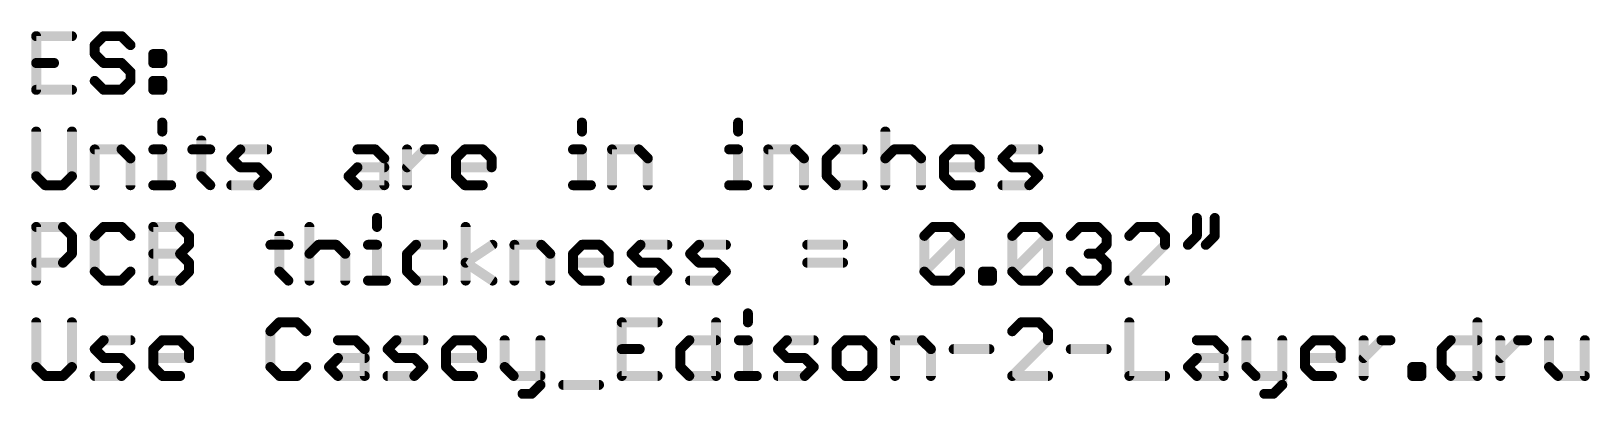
# Model space of a CAD drawing. Extents: x -22 to 88, y -20 to 45.
# Drawn here: x 44.28 to 87.85, y 32.9 to 43.18 of the extents above; entities that cross this region are included whole.
import ezdxf

# ---------------------------------------------------------------- set-up
doc = ezdxf.new("R2010")
doc.units = 0
doc.layers.add('51', color=53, linetype='CONTINUOUS')

msp = doc.modelspace()

# ---------------------------------------------------------------- linework, layer by layer
at = {"layer": '51', "const_width": 0.1397}
for points in [[(44.491, 43.0416, 1), (44.3513, 43.0416)], [(44.4212, 43.1114, 1), (44.4212, 42.9717)], [(45.4211, 42.9717, 1), (45.4211, 43.1114)], [(46.3083, 43.1114, 1), (46.3083, 42.9717)], [(46.3577, 42.9922, 1), (46.2589, 43.091)], [(46.8577, 43.091, 1), (46.7589, 42.9922)], [(46.8083, 42.9717, 1), (46.8083, 43.1114)], [(46.1282, 42.7916, 1), (45.9885, 42.7916)], [(46.0089, 42.841, 1), (46.1077, 42.7422)], [(47.0089, 42.7422, 1), (47.1076, 42.841)], [(44.4212, 42.3615, 1), (44.4212, 42.2218)], [(44.9211, 42.2218, 1), (44.9211, 42.3615)], [(46.1077, 42.591, 1), (46.0089, 42.4922)], [(45.9885, 42.5416, 1), (46.1282, 42.5416)], [(46.3083, 42.3615, 1), (46.3083, 42.2218)], [(46.2589, 42.2422, 1), (46.3577, 42.341)], [(46.8577, 42.341, 1), (46.7589, 42.2422)], [(46.8083, 42.2218, 1), (46.8083, 42.3615)], [(47.7653, 42.5416, 1), (47.6256, 42.5416)], [(47.6256, 42.2916, 1), (47.7653, 42.2916)], [(47.6955, 42.6115, 1), (47.6955, 42.4718)], [(47.6955, 42.3615, 1), (47.6955, 42.2218)], [(48.0153, 42.5416, 1), (47.8756, 42.5416)], [(47.8756, 42.2916, 1), (48.0153, 42.2916)], [(47.9455, 42.4718, 1), (47.9455, 42.6115)], [(47.9455, 42.2218, 1), (47.9455, 42.3615)], [(46.1077, 41.8411, 1), (46.0089, 41.7423)], [(47.1281, 42.0417, 1), (46.9884, 42.0417)], [(46.9884, 41.7917, 1), (47.1281, 41.7917)], [(47.0089, 41.9923, 1), (47.1076, 42.0911)], [(47.1076, 41.7423, 1), (47.0089, 41.8411)], [(47.7653, 41.7917, 1), (47.6256, 41.7917)], [(47.6955, 41.8615, 1), (47.6955, 41.7218)], [(48.0153, 41.7917, 1), (47.8756, 41.7917)], [(47.9455, 41.7218, 1), (47.9455, 41.8615)], [(44.4212, 41.6116, 1), (44.4212, 41.4718)], [(44.3513, 41.5417, 1), (44.491, 41.5417)], [(45.4211, 41.4718, 1), (45.4211, 41.6116)], [(46.3083, 41.6116, 1), (46.3083, 41.4718)], [(46.2589, 41.4923, 1), (46.3577, 41.5911)], [(46.7589, 41.5911, 1), (46.8577, 41.4923)], [(46.8083, 41.4718, 1), (46.8083, 41.6116)], [(47.6256, 41.5417, 1), (47.7653, 41.5417)], [(47.6955, 41.6116, 1), (47.6955, 41.4718)], [(47.8756, 41.5417, 1), (48.0153, 41.5417)], [(47.9455, 41.4718, 1), (47.9455, 41.6116)], [(48.0153, 40.6246, 1), (47.8756, 40.6246)], [(59.7483, 40.6246, 1), (59.6086, 40.6246)], [(64.114, 40.6246, 1), (63.9743, 40.6246)], [(44.491, 40.3746, 1), (44.3513, 40.3746)], [(45.4909, 40.3746, 1), (45.3512, 40.3746)], [(47.8756, 40.3746, 1), (48.0153, 40.3746)], [(49.1067, 40.1246, 1), (48.967, 40.1246)], [(59.6086, 40.3746, 1), (59.7483, 40.3746)], [(63.9743, 40.3746, 1), (64.114, 40.3746)], [(68.2298, 40.3746, 1), (68.0901, 40.3746)], [(46.0583, 39.9445, 1), (46.0583, 39.8048)], [(46.1282, 39.8746, 1), (45.9885, 39.8746)], [(46.8577, 39.924, 1), (46.7589, 39.8252)], [(46.8083, 39.8048, 1), (46.8083, 39.9445)], [(47.1281, 39.6246, 1), (46.9884, 39.6246)], [(47.0089, 39.5752, 1), (47.1076, 39.674)], [(47.6955, 39.9445, 1), (47.6955, 39.8048)], [(48.0153, 39.8746, 1), (47.8756, 39.8746)], [(47.9455, 39.8048, 1), (47.9455, 39.9445)], [(48.7869, 39.9445, 1), (48.7869, 39.8048)], [(49.2869, 39.8048, 1), (49.2869, 39.9445)], [(49.9277, 39.674, 1), (49.829, 39.5752)], [(49.829, 39.674, 1), (49.9277, 39.5752)], [(50.1283, 39.9445, 1), (50.1283, 39.8048)], [(50.1777, 39.8252, 1), (50.0789, 39.924)], [(50.8783, 39.8048, 1), (50.8783, 39.9445)], [(53.4026, 39.9445, 1), (53.4026, 39.8048)], [(53.952, 39.924, 1), (53.8532, 39.8252)], [(53.9026, 39.8048, 1), (53.9026, 39.9445)], [(54.2224, 39.6246, 1), (54.0827, 39.6246)], [(54.1032, 39.5752, 1), (54.202, 39.674)], [(54.8597, 39.8746, 1), (54.72, 39.8746)], [(55.2898, 39.9445, 1), (55.2898, 39.8048)], [(55.3392, 39.8252, 1), (55.2404, 39.924)], [(55.5398, 39.8048, 1), (55.5398, 39.9445)], [(56.224, 39.6246, 1), (56.0843, 39.6246)], [(56.1047, 39.674, 1), (56.2035, 39.5752)], [(56.4041, 39.9445, 1), (56.4041, 39.8048)], [(56.4535, 39.8252, 1), (56.3547, 39.924)], [(56.9535, 39.924, 1), (56.8547, 39.8252)], [(56.9041, 39.8048, 1), (56.9041, 39.9445)], [(57.2239, 39.6246, 1), (57.0842, 39.6246)], [(57.1046, 39.5752, 1), (57.2034, 39.674)], [(59.4284, 39.9445, 1), (59.4284, 39.8048)], [(59.7483, 39.8746, 1), (59.6086, 39.8746)], [(59.6784, 39.8048, 1), (59.6784, 39.9445)], [(60.5199, 39.9445, 1), (60.5199, 39.8048)], [(60.5897, 39.8746, 1), (60.45, 39.8746)], [(61.3192, 39.924, 1), (61.2204, 39.8252)], [(61.2698, 39.8048, 1), (61.2698, 39.9445)], [(61.5896, 39.6246, 1), (61.4499, 39.6246)], [(61.4704, 39.5752, 1), (61.5692, 39.674)], [(63.7942, 39.9445, 1), (63.7942, 39.8048)], [(64.114, 39.8746, 1), (63.9743, 39.8746)], [(64.0442, 39.8048, 1), (64.0442, 39.9445)], [(64.8856, 39.9445, 1), (64.8856, 39.8048)], [(64.9555, 39.8746, 1), (64.8158, 39.8746)], [(65.685, 39.924, 1), (65.5862, 39.8252)], [(65.6356, 39.8048, 1), (65.6356, 39.9445)], [(65.9554, 39.6246, 1), (65.8157, 39.6246)], [(65.8361, 39.5752, 1), (65.9349, 39.674)], [(66.5926, 39.6246, 1), (66.4529, 39.6246)], [(66.4734, 39.674, 1), (66.5722, 39.5752)], [(66.7728, 39.9445, 1), (66.7728, 39.8048)], [(66.8221, 39.8252, 1), (66.7234, 39.924)], [(67.5227, 39.8048, 1), (67.5227, 39.9445)], [(68.1105, 39.674, 1), (68.2093, 39.5752)], [(68.4099, 39.9445, 1), (68.4099, 39.8048)], [(68.4593, 39.8252, 1), (68.3605, 39.924)], [(68.9593, 39.924, 1), (68.8605, 39.8252)], [(68.9099, 39.8048, 1), (68.9099, 39.9445)], [(69.2297, 39.6246, 1), (69.09, 39.6246)], [(69.1105, 39.5752, 1), (69.2092, 39.674)], [(69.8669, 39.6246, 1), (69.7272, 39.6246)], [(69.7477, 39.674, 1), (69.8465, 39.5752)], [(70.0471, 39.9445, 1), (70.0471, 39.8048)], [(70.0965, 39.8252, 1), (69.9977, 39.924)], [(70.5964, 39.924, 1), (70.4976, 39.8252)], [(70.547, 39.8048, 1), (70.547, 39.9445)], [(70.8669, 39.6246, 1), (70.7272, 39.6246)], [(70.7476, 39.5752, 1), (70.8464, 39.674)], [(71.4836, 39.674, 1), (71.3849, 39.5752)], [(71.3849, 39.674, 1), (71.4836, 39.5752)], [(71.6842, 39.9445, 1), (71.6842, 39.8048)], [(71.7336, 39.8252, 1), (71.6348, 39.924)], [(72.4342, 39.8048, 1), (72.4342, 39.9445)], [(44.4706, 39.1741, 1), (44.3718, 39.0753)], [(45.4705, 39.0753, 1), (45.3717, 39.1741)], [(49.0863, 39.1741, 1), (48.9875, 39.0753)], [(50.1283, 39.4445, 1), (50.1283, 39.3048)], [(50.0789, 39.3253, 1), (50.1777, 39.4241)], [(50.6777, 39.4241, 1), (50.5789, 39.3253)], [(50.6283, 39.3048, 1), (50.6283, 39.4445)], [(50.9277, 39.0753, 1), (50.8289, 39.1741)], [(50.8289, 39.0753, 1), (50.9277, 39.1741)], [(53.2021, 39.1741, 1), (53.1033, 39.0753)], [(53.1033, 39.1741, 1), (53.2021, 39.0753)], [(53.4026, 39.4445, 1), (53.4026, 39.3048)], [(53.452, 39.3253, 1), (53.3533, 39.4241)], [(54.1526, 39.3048, 1), (54.1526, 39.4445)], [(54.7404, 39.4241, 1), (54.8392, 39.3253)], [(56.1541, 39.4445, 1), (56.1541, 39.3048)], [(56.2035, 39.1741, 1), (56.1047, 39.0753)], [(57.0842, 39.3747, 1), (57.2239, 39.3747)], [(57.154, 39.3048, 1), (57.154, 39.4445)], [(66.5722, 39.1741, 1), (66.4734, 39.0753)], [(69.7971, 39.4445, 1), (69.7971, 39.3048)], [(69.8465, 39.1741, 1), (69.7477, 39.0753)], [(70.7272, 39.3747, 1), (70.8669, 39.3747)], [(70.797, 39.3048, 1), (70.797, 39.4445)], [(71.6842, 39.4445, 1), (71.6842, 39.3048)], [(71.6348, 39.3253, 1), (71.7336, 39.4241)], [(72.2336, 39.4241, 1), (72.1348, 39.3253)], [(72.1842, 39.3048, 1), (72.1842, 39.4445)], [(72.4836, 39.0753, 1), (72.3848, 39.1741)], [(72.3848, 39.0753, 1), (72.4836, 39.1741)], [(44.3513, 39.1247, 1), (44.491, 39.1247)], [(44.6711, 38.9446, 1), (44.6711, 38.8049)], [(44.6218, 38.8253, 1), (44.7205, 38.9241)], [(45.1217, 38.9241, 1), (45.2205, 38.8253)], [(45.1711, 38.8049, 1), (45.1711, 38.9446)], [(45.3512, 39.1247, 1), (45.4909, 39.1247)], [(45.9885, 38.8747, 1), (46.1282, 38.8747)], [(46.9884, 38.8747, 1), (47.1281, 38.8747)], [(47.6955, 38.9446, 1), (47.6955, 38.8049)], [(47.8756, 38.8747, 1), (48.0153, 38.8747)], [(48.1954, 38.8049, 1), (48.1954, 38.9446)], [(48.967, 39.1247, 1), (49.1067, 39.1247)], [(49.2375, 38.8253, 1), (49.3363, 38.9241)], [(49.8784, 38.9446, 1), (49.8784, 38.8049)], [(50.5789, 38.9241, 1), (50.6777, 38.8253)], [(50.6283, 38.8049, 1), (50.6283, 38.9446)], [(53.4026, 38.9446, 1), (53.4026, 38.8049)], [(53.3533, 38.8253, 1), (53.452, 38.9241)], [(54.0827, 38.8747, 1), (54.2224, 38.8747)], [(54.1526, 38.8049, 1), (54.1526, 38.9446)], [(54.72, 38.8747, 1), (54.8597, 38.8747)], [(56.0843, 39.1247, 1), (56.224, 39.1247)], [(56.4041, 38.9446, 1), (56.4041, 38.8049)], [(56.3547, 38.8253, 1), (56.4535, 38.9241)], [(56.9041, 38.8049, 1), (56.9041, 38.9446)], [(59.4284, 38.9446, 1), (59.4284, 38.8049)], [(59.6086, 38.8747, 1), (59.7483, 38.8747)], [(59.9284, 38.8049, 1), (59.9284, 38.9446)], [(60.45, 38.8747, 1), (60.5897, 38.8747)], [(61.4499, 38.8747, 1), (61.5896, 38.8747)], [(63.7942, 38.9446, 1), (63.7942, 38.8049)], [(63.9743, 38.8747, 1), (64.114, 38.8747)], [(64.2941, 38.8049, 1), (64.2941, 38.9446)], [(64.8158, 38.8747, 1), (64.9555, 38.8747)], [(65.8157, 38.8747, 1), (65.9554, 38.8747)], [(66.4529, 39.1247, 1), (66.5926, 39.1247)], [(66.7728, 38.9446, 1), (66.7728, 38.8049)], [(66.7234, 38.8253, 1), (66.8221, 38.9241)], [(67.5227, 38.8049, 1), (67.5227, 38.9446)], [(68.0901, 38.8747, 1), (68.2298, 38.8747)], [(69.09, 38.8747, 1), (69.2297, 38.8747)], [(69.7272, 39.1247, 1), (69.8669, 39.1247)], [(70.0471, 38.9446, 1), (70.0471, 38.8049)], [(69.9977, 38.8253, 1), (70.0965, 38.9241)], [(70.547, 38.8049, 1), (70.547, 38.9446)], [(71.4342, 38.9446, 1), (71.4342, 38.8049)], [(72.1348, 38.9241, 1), (72.2336, 38.8253)], [(72.1842, 38.8049, 1), (72.1842, 38.9446)], [(54.0182, 37.9576, 1), (53.8785, 37.9576)], [(76.9384, 37.9576, 1), (76.7987, 37.9576)], [(77.4384, 37.9576, 1), (77.2987, 37.9576)], [(44.491, 37.7076, 1), (44.3513, 37.7076)], [(44.4212, 37.7774, 1), (44.4212, 37.6377)], [(45.2205, 37.757, 1), (45.1217, 37.6582)], [(45.1711, 37.6377, 1), (45.1711, 37.7774)], [(45.4909, 37.4576, 1), (45.3512, 37.4576)], [(45.3717, 37.4082, 1), (45.4705, 37.507)], [(46.1282, 37.4576, 1), (45.9885, 37.4576)], [(46.0089, 37.507, 1), (46.1077, 37.4082)], [(46.3083, 37.7774, 1), (46.3083, 37.6377)], [(46.3577, 37.6582, 1), (46.2589, 37.757)], [(46.8577, 37.757, 1), (46.7589, 37.6582)], [(46.8083, 37.6377, 1), (46.8083, 37.7774)], [(47.0089, 37.4082, 1), (47.1076, 37.507)], [(47.7653, 37.7076, 1), (47.6256, 37.7076)], [(47.6955, 37.7774, 1), (47.6955, 37.6377)], [(48.4948, 37.757, 1), (48.396, 37.6582)], [(48.4454, 37.6377, 1), (48.4454, 37.7774)], [(48.7653, 37.4576, 1), (48.6255, 37.4576)], [(48.646, 37.4082, 1), (48.7448, 37.507)], [(51.2896, 37.4576, 1), (51.1499, 37.4576)], [(52.1311, 37.7076, 1), (51.9914, 37.7076)], [(53.8785, 37.7076, 1), (54.0182, 37.7076)], [(56.4968, 37.7076, 1), (56.3571, 37.7076)], [(69.3212, 37.4576, 1), (69.1815, 37.4576)], [(69.202, 37.507, 1), (69.3008, 37.4082)], [(69.5014, 37.7774, 1), (69.5014, 37.6377)], [(69.5507, 37.6582, 1), (69.452, 37.757)], [(70.0507, 37.757, 1), (69.9519, 37.6582)], [(70.0013, 37.6377, 1), (70.0013, 37.7774)], [(70.3211, 37.4576, 1), (70.1814, 37.4576)], [(70.3007, 37.4082, 1), (70.2019, 37.507)], [(70.2019, 37.4082, 1), (70.3007, 37.507)], [(71.777, 37.4576, 1), (71.6373, 37.4576)], [(71.6577, 37.507, 1), (71.7565, 37.4082)], [(71.9571, 37.7774, 1), (71.9571, 37.6377)], [(72.0065, 37.6582, 1), (71.9077, 37.757)], [(72.5064, 37.757, 1), (72.4077, 37.6582)], [(72.457, 37.6377, 1), (72.457, 37.7774)], [(72.7769, 37.4576, 1), (72.6372, 37.4576)], [(72.7564, 37.4082, 1), (72.6576, 37.507)], [(72.6576, 37.4082, 1), (72.7564, 37.507)], [(73.2949, 37.507, 1), (73.3937, 37.4082)], [(73.5942, 37.7774, 1), (73.5942, 37.6377)], [(73.6436, 37.6582, 1), (73.5448, 37.757)], [(74.1436, 37.757, 1), (74.0448, 37.6582)], [(74.0942, 37.6377, 1), (74.0942, 37.7774)], [(74.414, 37.4576, 1), (74.2743, 37.4576)], [(74.2948, 37.4082, 1), (74.3936, 37.507)], [(74.932, 37.507, 1), (75.0308, 37.4082)], [(75.2314, 37.7774, 1), (75.2314, 37.6377)], [(75.2808, 37.6582, 1), (75.182, 37.757)], [(75.7808, 37.757, 1), (75.682, 37.6582)], [(75.7314, 37.6377, 1), (75.7314, 37.7774)], [(76.0512, 37.4576, 1), (75.9115, 37.4576)], [(75.9319, 37.4082, 1), (76.0307, 37.507)], [(76.7987, 37.4576, 1), (76.9384, 37.4576)], [(76.9179, 37.4082, 1), (76.8192, 37.507)], [(77.2987, 37.4576, 1), (77.4384, 37.4576)], [(77.4179, 37.4082, 1), (77.3191, 37.507)], [(45.4705, 36.9082, 1), (45.3717, 37.007)], [(47.6955, 37.0275, 1), (47.6955, 36.8878)], [(48.4948, 37.007, 1), (48.396, 36.9082)], [(48.396, 37.007, 1), (48.4948, 36.9082)], [(48.4454, 36.8878, 1), (48.4454, 37.0275)], [(48.6255, 37.2076, 1), (48.7653, 37.2076)], [(48.7448, 37.1582, 1), (48.646, 37.257)], [(50.9698, 37.2775, 1), (50.9698, 37.1378)], [(51.4698, 37.1378, 1), (51.4698, 37.2775)], [(52.0118, 37.007, 1), (52.1106, 36.9082)], [(52.3112, 37.2775, 1), (52.3112, 37.1378)], [(52.3606, 37.1582, 1), (52.2618, 37.257)], [(52.8606, 37.257, 1), (52.7618, 37.1582)], [(52.8112, 37.1378, 1), (52.8112, 37.2775)], [(53.131, 36.9576, 1), (52.9913, 36.9576)], [(53.0118, 36.9082, 1), (53.1105, 37.007)], [(53.6984, 37.2775, 1), (53.6984, 37.1378)], [(54.0182, 37.2076, 1), (53.8785, 37.2076)], [(53.9484, 37.1378, 1), (53.9484, 37.2775)], [(54.8597, 36.9576, 1), (54.72, 36.9576)], [(54.7404, 37.007, 1), (54.8392, 36.9082)], [(55.0398, 37.2775, 1), (55.0398, 37.1378)], [(55.0892, 37.1582, 1), (54.9904, 37.257)], [(55.7897, 37.1378, 1), (55.7897, 37.2775)], [(57.2157, 37.1495, 1), (57.1382, 37.2657)], [(57.7913, 37.2775, 1), (57.7913, 37.1378)], [(57.8611, 37.2076, 1), (57.7214, 37.2076)], [(58.5906, 37.257, 1), (58.4918, 37.1582)], [(58.5412, 37.1378, 1), (58.5412, 37.2775)], [(58.861, 36.9576, 1), (58.7213, 36.9576)], [(58.7418, 36.9082, 1), (58.8406, 37.007)], [(59.4983, 36.9576, 1), (59.3586, 36.9576)], [(59.379, 37.007, 1), (59.4778, 36.9082)], [(59.6784, 37.2775, 1), (59.6784, 37.1378)], [(59.7278, 37.1582, 1), (59.629, 37.257)], [(60.2278, 37.257, 1), (60.129, 37.1582)], [(60.1784, 37.1378, 1), (60.1784, 37.2775)], [(60.4982, 36.9576, 1), (60.3585, 36.9576)], [(60.379, 36.9082, 1), (60.4777, 37.007)], [(61.115, 37.007, 1), (61.0162, 36.9082)], [(61.0162, 37.007, 1), (61.115, 36.9082)], [(61.3156, 37.2775, 1), (61.3156, 37.1378)], [(61.365, 37.1582, 1), (61.2662, 37.257)], [(62.0655, 37.1378, 1), (62.0655, 37.2775)], [(62.7521, 37.007, 1), (62.6534, 36.9082)], [(62.6534, 37.007, 1), (62.7521, 36.9082)], [(62.9527, 37.2775, 1), (62.9527, 37.1378)], [(63.0021, 37.1582, 1), (62.9033, 37.257)], [(63.7027, 37.1378, 1), (63.7027, 37.2775)], [(65.9771, 37.2775, 1), (65.9771, 37.1378)], [(66.977, 37.1378, 1), (66.977, 37.2775)], [(73.8442, 37.0275, 1), (73.8442, 36.8878)], [(74.1436, 37.007, 1), (74.0448, 36.9082)], [(74.0448, 37.007, 1), (74.1436, 36.9082)], [(74.0942, 36.8878, 1), (74.0942, 37.0275)], [(74.2743, 37.2076, 1), (74.414, 37.2076)], [(74.3936, 37.1582, 1), (74.2948, 37.257)], [(75.9115, 37.2076, 1), (76.0512, 37.2076)], [(76.0307, 37.1582, 1), (75.9319, 37.257)], [(76.5692, 37.257, 1), (76.668, 37.1582)], [(77.0691, 37.257, 1), (77.1679, 37.1582)], [(44.4212, 36.7775, 1), (44.4212, 36.6378)], [(45.1217, 36.7571, 1), (45.2205, 36.6583)], [(45.1711, 36.6378, 1), (45.1711, 36.7775)], [(45.3512, 36.9576, 1), (45.4909, 36.9576)], [(48.7653, 36.7077, 1), (48.6255, 36.7077)], [(48.646, 36.6583, 1), (48.7448, 36.7571)], [(56.4657, 36.7658, 1), (56.3882, 36.6495)], [(56.3882, 36.7658, 1), (56.4657, 36.6495)], [(59.4284, 36.7775, 1), (59.4284, 36.6378)], [(60.3585, 36.7077, 1), (60.4982, 36.7077)], [(60.4284, 36.6378, 1), (60.4284, 36.7775)], [(61.3156, 36.7775, 1), (61.3156, 36.6378)], [(61.2662, 36.6583, 1), (61.365, 36.7571)], [(61.8649, 36.7571, 1), (61.7661, 36.6583)], [(61.8155, 36.6378, 1), (61.8155, 36.7775)], [(62.9527, 36.7775, 1), (62.9527, 36.6378)], [(62.9033, 36.6583, 1), (63.0021, 36.7571)], [(63.5021, 36.7571, 1), (63.4033, 36.6583)], [(63.4527, 36.6378, 1), (63.4527, 36.7775)], [(65.9771, 36.7775, 1), (65.9771, 36.6378)], [(66.977, 36.6378, 1), (66.977, 36.7775)], [(74.414, 36.7077, 1), (74.2743, 36.7077)], [(74.2948, 36.6583, 1), (74.3936, 36.7571)], [(44.3513, 36.2077, 1), (44.491, 36.2077)], [(46.1077, 36.5071, 1), (46.0089, 36.4083)], [(45.9885, 36.4577, 1), (46.1282, 36.4577)], [(46.3083, 36.2776, 1), (46.3083, 36.1379)], [(46.2589, 36.1583, 1), (46.3577, 36.2571)], [(46.7589, 36.2571, 1), (46.8577, 36.1583)], [(46.8083, 36.1379, 1), (46.8083, 36.2776)], [(47.1076, 36.4083, 1), (47.0089, 36.5071)], [(47.6256, 36.2077, 1), (47.7653, 36.2077)], [(47.6955, 36.2776, 1), (47.6955, 36.1379)], [(48.396, 36.2571, 1), (48.4948, 36.1583)], [(48.4454, 36.1379, 1), (48.4454, 36.2776)], [(48.6255, 36.4577, 1), (48.7653, 36.4577)], [(48.7448, 36.4083, 1), (48.646, 36.5071)], [(51.1499, 36.4577, 1), (51.2896, 36.4577)], [(51.2692, 36.5071, 1), (51.1704, 36.4083)], [(51.4204, 36.1583, 1), (51.5191, 36.2571)], [(51.9914, 36.2077, 1), (52.1311, 36.2077)], [(52.9913, 36.2077, 1), (53.131, 36.2077)], [(53.6984, 36.2776, 1), (53.6984, 36.1379)], [(53.8785, 36.2077, 1), (54.0182, 36.2077)], [(54.1983, 36.1379, 1), (54.1983, 36.2776)], [(54.8392, 36.5071, 1), (54.7404, 36.4083)], [(54.72, 36.4577, 1), (54.8597, 36.4577)], [(55.0398, 36.2776, 1), (55.0398, 36.1379)], [(54.9904, 36.1583, 1), (55.0892, 36.2571)], [(55.7897, 36.1379, 1), (55.7897, 36.2776)], [(56.3571, 36.2077, 1), (56.4968, 36.2077)], [(57.1382, 36.1496, 1), (57.2157, 36.2658)], [(57.7214, 36.2077, 1), (57.8611, 36.2077)], [(58.7213, 36.2077, 1), (58.861, 36.2077)], [(59.4778, 36.5071, 1), (59.379, 36.4083)], [(59.3586, 36.4577, 1), (59.4983, 36.4577)], [(59.6784, 36.2776, 1), (59.6784, 36.1379)], [(59.629, 36.1583, 1), (59.7278, 36.2571)], [(60.1784, 36.1379, 1), (60.1784, 36.2776)], [(61.0656, 36.2776, 1), (61.0656, 36.1379)], [(61.7661, 36.2571, 1), (61.8649, 36.1583)], [(61.8155, 36.1379, 1), (61.8155, 36.2776)], [(62.1149, 36.4083, 1), (62.0161, 36.5071)], [(62.0161, 36.4083, 1), (62.1149, 36.5071)], [(62.7027, 36.2776, 1), (62.7027, 36.1379)], [(63.4033, 36.2571, 1), (63.5021, 36.1583)], [(63.4527, 36.1379, 1), (63.4527, 36.2776)], [(63.7521, 36.4083, 1), (63.6533, 36.5071)], [(63.6533, 36.4083, 1), (63.7521, 36.5071)], [(69.1815, 36.4577, 1), (69.3212, 36.4577)], [(69.3008, 36.5071, 1), (69.202, 36.4083)], [(69.202, 36.5071, 1), (69.3008, 36.4083)], [(69.5014, 36.2776, 1), (69.5014, 36.1379)], [(69.452, 36.1583, 1), (69.5507, 36.2571)], [(69.9519, 36.2571, 1), (70.0507, 36.1583)], [(70.0013, 36.1379, 1), (70.0013, 36.2776)], [(70.1814, 36.4577, 1), (70.3211, 36.4577)], [(70.3007, 36.4083, 1), (70.2019, 36.5071)], [(70.8885, 36.5275, 1), (70.8885, 36.3878)], [(70.8885, 36.2776, 1), (70.8885, 36.1379)], [(70.9584, 36.4577, 1), (70.8187, 36.4577)], [(70.8187, 36.2077, 1), (70.9584, 36.2077)], [(71.2084, 36.4577, 1), (71.0687, 36.4577)], [(71.0687, 36.2077, 1), (71.2084, 36.2077)], [(71.1385, 36.3878, 1), (71.1385, 36.5275)], [(71.1385, 36.1379, 1), (71.1385, 36.2776)], [(71.7565, 36.5071, 1), (71.6577, 36.4083)], [(71.6577, 36.5071, 1), (71.7565, 36.4083)], [(71.6373, 36.4577, 1), (71.777, 36.4577)], [(71.9571, 36.2776, 1), (71.9571, 36.1379)], [(71.9077, 36.1583, 1), (72.0065, 36.2571)], [(72.4077, 36.2571, 1), (72.5064, 36.1583)], [(72.457, 36.1379, 1), (72.457, 36.2776)], [(72.6372, 36.4577, 1), (72.7769, 36.4577)], [(72.7564, 36.4083, 1), (72.6576, 36.5071)], [(73.3937, 36.5071, 1), (73.2949, 36.4083)], [(73.5942, 36.2776, 1), (73.5942, 36.1379)], [(73.5448, 36.1583, 1), (73.6436, 36.2571)], [(74.0448, 36.2571, 1), (74.1436, 36.1583)], [(74.0942, 36.1379, 1), (74.0942, 36.2776)], [(74.2743, 36.4577, 1), (74.414, 36.4577)], [(74.3936, 36.4083, 1), (74.2948, 36.5071)], [(74.9814, 36.2776, 1), (74.9814, 36.1379)], [(74.932, 36.2571, 1), (75.0308, 36.1583)], [(75.9813, 36.1379, 1), (75.9813, 36.2776)], [(64.3869, 35.2906, 1), (64.2472, 35.2906)], [(44.491, 35.0406, 1), (44.3513, 35.0406)], [(45.4909, 35.0406, 1), (45.3512, 35.0406)], [(51.0396, 34.7906, 1), (50.8999, 34.7906)], [(50.9204, 34.84, 1), (51.0192, 34.7412)], [(51.2198, 35.1104, 1), (51.2198, 34.9707)], [(51.2692, 34.9912, 1), (51.1704, 35.09)], [(51.7691, 35.09, 1), (51.6703, 34.9912)], [(51.7197, 34.9707, 1), (51.7197, 35.1104)], [(51.9203, 34.7412, 1), (52.0191, 34.84)], [(60.7927, 35.1104, 1), (60.7927, 34.9707)], [(60.8626, 35.0406, 1), (60.7229, 35.0406)], [(61.7927, 34.9707, 1), (61.7927, 35.1104)], [(63.4997, 35.0406, 1), (63.36, 35.0406)], [(64.2472, 35.0406, 1), (64.3869, 35.0406)], [(71.6577, 34.84, 1), (71.7565, 34.7412)], [(71.9571, 35.1104, 1), (71.9571, 34.9707)], [(72.0065, 34.9912, 1), (71.9077, 35.09)], [(72.5064, 35.09, 1), (72.4077, 34.9912)], [(72.457, 34.9707, 1), (72.457, 35.1104)], [(72.7769, 34.7906, 1), (72.6372, 34.7906)], [(72.6576, 34.7412, 1), (72.7564, 34.84)], [(75.0513, 35.0406, 1), (74.9116, 35.0406)], [(84.7827, 35.0406, 1), (84.643, 35.0406)], [(46.1077, 34.34, 1), (46.0089, 34.2412)], [(46.3083, 34.6105, 1), (46.3083, 34.4708)], [(46.3577, 34.4912, 1), (46.2589, 34.59)], [(47.0582, 34.4708, 1), (47.0582, 34.6105)], [(47.7653, 34.2906, 1), (47.6256, 34.2906)], [(47.9455, 34.6105, 1), (47.9455, 34.4708)], [(47.9949, 34.4912, 1), (47.8961, 34.59)], [(48.4948, 34.59, 1), (48.396, 34.4912)], [(48.4454, 34.4708, 1), (48.4454, 34.6105)], [(48.7653, 34.2906, 1), (48.6255, 34.2906)], [(52.8569, 34.6105, 1), (52.8569, 34.4708)], [(53.4063, 34.59, 1), (53.3075, 34.4912)], [(53.3569, 34.4708, 1), (53.3569, 34.6105)], [(53.6767, 34.2906, 1), (53.537, 34.2906)], [(54.2935, 34.34, 1), (54.1947, 34.2412)], [(54.4941, 34.6105, 1), (54.4941, 34.4708)], [(54.5435, 34.4912, 1), (54.4447, 34.59)], [(55.244, 34.4708, 1), (55.244, 34.6105)], [(55.9511, 34.2906, 1), (55.8114, 34.2906)], [(56.1312, 34.6105, 1), (56.1312, 34.4708)], [(56.1806, 34.4912, 1), (56.0818, 34.59)], [(56.6806, 34.59, 1), (56.5818, 34.4912)], [(56.6312, 34.4708, 1), (56.6312, 34.6105)], [(56.951, 34.2906, 1), (56.8113, 34.2906)], [(57.5883, 34.5406, 1), (57.4486, 34.5406)], [(58.5882, 34.5406, 1), (58.4485, 34.5406)], [(60.7927, 34.3605, 1), (60.7927, 34.2208)], [(61.2927, 34.2208, 1), (61.2927, 34.3605)], [(62.4997, 34.2906, 1), (62.36, 34.2906)], [(62.6799, 34.6105, 1), (62.6799, 34.4708)], [(62.7293, 34.4912, 1), (62.6305, 34.59)], [(63.4298, 34.4708, 1), (63.4298, 34.6105)], [(64.067, 34.6105, 1), (64.067, 34.4708)], [(64.3869, 34.5406, 1), (64.2472, 34.5406)], [(64.317, 34.4708, 1), (64.317, 34.6105)], [(65.2079, 34.34, 1), (65.1091, 34.2412)], [(65.4085, 34.6105, 1), (65.4085, 34.4708)], [(65.4579, 34.4912, 1), (65.3591, 34.59)], [(66.1584, 34.4708, 1), (66.1584, 34.6105)], [(66.8655, 34.2906, 1), (66.7258, 34.2906)], [(67.0456, 34.6105, 1), (67.0456, 34.4708)], [(67.095, 34.4912, 1), (66.9962, 34.59)], [(67.595, 34.59, 1), (67.4962, 34.4912)], [(67.5456, 34.4708, 1), (67.5456, 34.6105)], [(67.8654, 34.2906, 1), (67.7257, 34.2906)], [(68.5026, 34.5406, 1), (68.3629, 34.5406)], [(68.4328, 34.6105, 1), (68.4328, 34.4708)], [(69.2321, 34.59, 1), (69.1333, 34.4912)], [(69.1827, 34.4708, 1), (69.1827, 34.6105)], [(69.5026, 34.2906, 1), (69.3629, 34.2906)], [(70.07, 34.3605, 1), (70.07, 34.2208)], [(71.0699, 34.2208, 1), (71.0699, 34.3605)], [(72.6372, 34.5406, 1), (72.7769, 34.5406)], [(72.7564, 34.4912, 1), (72.6576, 34.59)], [(73.3443, 34.3605, 1), (73.3443, 34.2208)], [(74.3442, 34.2208, 1), (74.3442, 34.3605)], [(76.8686, 34.6105, 1), (76.8686, 34.4708)], [(77.4179, 34.59, 1), (77.3191, 34.4912)], [(77.3685, 34.4708, 1), (77.3685, 34.6105)], [(77.6883, 34.2906, 1), (77.5486, 34.2906)], [(78.3256, 34.5406, 1), (78.1859, 34.5406)], [(79.3255, 34.5406, 1), (79.1858, 34.5406)], [(79.9627, 34.2906, 1), (79.823, 34.2906)], [(80.1429, 34.6105, 1), (80.1429, 34.4708)], [(80.1923, 34.4912, 1), (80.0935, 34.59)], [(80.6922, 34.59, 1), (80.5934, 34.4912)], [(80.6428, 34.4708, 1), (80.6428, 34.6105)], [(80.9627, 34.2906, 1), (80.823, 34.2906)], [(81.5999, 34.5406, 1), (81.4602, 34.5406)], [(82.03, 34.6105, 1), (82.03, 34.4708)], [(82.0794, 34.4912, 1), (81.9806, 34.59)], [(82.28, 34.4708, 1), (82.28, 34.6105)], [(83.7828, 34.2906, 1), (83.6431, 34.2906)], [(83.9629, 34.6105, 1), (83.9629, 34.4708)], [(84.0123, 34.4912, 1), (83.9135, 34.59)], [(84.7128, 34.4708, 1), (84.7128, 34.6105)], [(85.4199, 34.5406, 1), (85.2802, 34.5406)], [(85.85, 34.6105, 1), (85.85, 34.4708)], [(85.8994, 34.4912, 1), (85.8006, 34.59)], [(86.1, 34.4708, 1), (86.1, 34.6105)], [(86.7842, 34.5406, 1), (86.6445, 34.5406)], [(87.7841, 34.5406, 1), (87.6444, 34.5406)], [(46.0089, 34.34, 1), (46.1077, 34.2412)], [(46.3083, 34.1105, 1), (46.3083, 33.9708)], [(46.2589, 33.9913, 1), (46.3577, 34.0901)], [(46.8577, 34.0901, 1), (46.7589, 33.9913)], [(46.8083, 33.9708, 1), (46.8083, 34.1105)], [(47.6461, 34.34, 1), (47.7449, 34.2412)], [(47.6955, 34.1105, 1), (47.6955, 33.9708)], [(48.6255, 34.0407, 1), (48.7653, 34.0407)], [(48.646, 34.2412, 1), (48.7448, 34.34)], [(48.6954, 33.9708, 1), (48.6954, 34.1105)], [(52.8569, 34.1105, 1), (52.8569, 33.9708)], [(52.9063, 33.9913, 1), (52.8075, 34.0901)], [(53.5575, 34.2412, 1), (53.6563, 34.34)], [(53.6069, 33.9708, 1), (53.6069, 34.1105)], [(54.1947, 34.34, 1), (54.2935, 34.2412)], [(54.4941, 34.1105, 1), (54.4941, 33.9708)], [(54.4447, 33.9913, 1), (54.5435, 34.0901)], [(55.0434, 34.0901, 1), (54.9447, 33.9913)], [(54.994, 33.9708, 1), (54.994, 34.1105)], [(55.8319, 34.34, 1), (55.9307, 34.2412)], [(55.8813, 34.1105, 1), (55.8813, 33.9708)], [(56.8113, 34.0407, 1), (56.951, 34.0407)], [(56.8318, 34.2412, 1), (56.9306, 34.34)], [(56.8812, 33.9708, 1), (56.8812, 34.1105)], [(62.3805, 34.34, 1), (62.4793, 34.2412)], [(65.1091, 34.34, 1), (65.2079, 34.2412)], [(65.4085, 34.1105, 1), (65.4085, 33.9708)], [(65.3591, 33.9913, 1), (65.4579, 34.0901)], [(65.9578, 34.0901, 1), (65.859, 33.9913)], [(65.9084, 33.9708, 1), (65.9084, 34.1105)], [(66.7462, 34.34, 1), (66.845, 34.2412)], [(67.7462, 34.2412, 1), (67.8449, 34.34)], [(69.3833, 34.2412, 1), (69.4821, 34.34)], [(76.8686, 34.1105, 1), (76.8686, 33.9708)], [(76.9179, 33.9913, 1), (76.8192, 34.0901)], [(77.5691, 34.2412, 1), (77.6679, 34.34)], [(77.6185, 33.9708, 1), (77.6185, 34.1105)], [(79.8435, 34.34, 1), (79.9423, 34.2412)], [(79.8929, 34.1105, 1), (79.8929, 33.9708)], [(80.823, 34.0407, 1), (80.9627, 34.0407)], [(80.8434, 34.2412, 1), (80.9422, 34.34)], [(80.8928, 33.9708, 1), (80.8928, 34.1105)], [(81.4807, 34.0901, 1), (81.5794, 33.9913)], [(83.6635, 34.34, 1), (83.7623, 34.2412)], [(85.3007, 34.0901, 1), (85.3995, 33.9913)], [(44.3513, 33.7907, 1), (44.491, 33.7907)], [(44.4706, 33.8401, 1), (44.3718, 33.7413)], [(44.6711, 33.6106, 1), (44.6711, 33.4708)], [(44.6218, 33.4913, 1), (44.7205, 33.5901)], [(45.1217, 33.5901, 1), (45.2205, 33.4913)], [(45.1711, 33.4708, 1), (45.1711, 33.6106)], [(45.3512, 33.7907, 1), (45.4909, 33.7907)], [(45.4705, 33.7413, 1), (45.3717, 33.8401)], [(46.0583, 33.6106, 1), (46.0583, 33.4708)], [(46.7589, 33.5901, 1), (46.8577, 33.4913)], [(46.8083, 33.4708, 1), (46.8083, 33.6106)], [(47.1076, 33.7413, 1), (47.0089, 33.8401)], [(47.0089, 33.7413, 1), (47.1076, 33.8401)], [(47.6256, 33.7907, 1), (47.7653, 33.7907)], [(47.7449, 33.8401, 1), (47.6461, 33.7413)], [(47.9455, 33.6106, 1), (47.9455, 33.4708)], [(47.8961, 33.4913, 1), (47.9949, 33.5901)], [(48.4454, 33.4708, 1), (48.4454, 33.6106)], [(50.8999, 33.7907, 1), (51.0396, 33.7907)], [(51.0192, 33.8401, 1), (50.9204, 33.7413)], [(51.2198, 33.6106, 1), (51.2198, 33.4708)], [(51.1704, 33.4913, 1), (51.2692, 33.5901)], [(51.6703, 33.5901, 1), (51.7691, 33.4913)], [(51.7197, 33.4708, 1), (51.7197, 33.6106)], [(52.0191, 33.7413, 1), (51.9203, 33.8401)], [(52.6563, 33.8401, 1), (52.5576, 33.7413)], [(52.5576, 33.8401, 1), (52.6563, 33.7413)], [(52.8569, 33.6106, 1), (52.8569, 33.4708)], [(52.8075, 33.4913, 1), (52.9063, 33.5901)], [(53.537, 33.5407, 1), (53.6767, 33.5407)], [(53.6069, 33.4708, 1), (53.6069, 33.6106)], [(54.2441, 33.6106, 1), (54.2441, 33.4708)], [(54.9447, 33.5901, 1), (55.0434, 33.4913)], [(54.994, 33.4708, 1), (54.994, 33.6106)], [(55.2934, 33.7413, 1), (55.1946, 33.8401)], [(55.1946, 33.7413, 1), (55.2934, 33.8401)], [(55.8114, 33.7907, 1), (55.9511, 33.7907)], [(55.9307, 33.8401, 1), (55.8319, 33.7413)], [(56.1312, 33.6106, 1), (56.1312, 33.4708)], [(56.0818, 33.4913, 1), (56.1806, 33.5901)], [(56.6312, 33.4708, 1), (56.6312, 33.6106)], [(57.5678, 33.8401, 1), (57.469, 33.7413)], [(57.4486, 33.7907, 1), (57.5883, 33.7907)], [(57.7684, 33.6106, 1), (57.7684, 33.4708)], [(57.719, 33.4913, 1), (57.8178, 33.5901)], [(58.5183, 33.4708, 1), (58.5183, 33.6106)], [(60.7927, 33.6106, 1), (60.7927, 33.4708)], [(60.7229, 33.5407, 1), (60.8626, 33.5407)], [(61.7927, 33.4708, 1), (61.7927, 33.6106)], [(62.36, 33.7907, 1), (62.4997, 33.7907)], [(62.4793, 33.8401, 1), (62.3805, 33.7413)], [(62.6799, 33.6106, 1), (62.6799, 33.4708)], [(62.6305, 33.4913, 1), (62.7293, 33.5901)], [(63.36, 33.5407, 1), (63.4997, 33.5407)], [(63.4298, 33.4708, 1), (63.4298, 33.6106)], [(64.067, 33.6106, 1), (64.067, 33.4708)], [(64.2472, 33.5407, 1), (64.3869, 33.5407)], [(64.567, 33.4708, 1), (64.567, 33.6106)], [(65.1585, 33.6106, 1), (65.1585, 33.4708)], [(65.859, 33.5901, 1), (65.9578, 33.4913)], [(65.9084, 33.4708, 1), (65.9084, 33.6106)], [(66.2078, 33.7413, 1), (66.109, 33.8401)], [(66.109, 33.7413, 1), (66.2078, 33.8401)], [(66.845, 33.8401, 1), (66.7462, 33.7413)], [(66.7258, 33.7907, 1), (66.8655, 33.7907)], [(67.0456, 33.6106, 1), (67.0456, 33.4708)], [(66.9962, 33.4913, 1), (67.095, 33.5901)], [(67.4962, 33.5901, 1), (67.595, 33.4913)], [(67.5456, 33.4708, 1), (67.5456, 33.6106)], [(67.7257, 33.7907, 1), (67.8654, 33.7907)], [(67.8449, 33.7413, 1), (67.7462, 33.8401)], [(68.3629, 33.5407, 1), (68.5026, 33.5407)], [(69.3629, 33.5407, 1), (69.5026, 33.5407)], [(71.7071, 33.6106, 1), (71.7071, 33.4708)], [(71.6577, 33.5901, 1), (71.7565, 33.4913)], [(72.707, 33.4708, 1), (72.707, 33.6106)], [(74.9814, 33.6106, 1), (74.9814, 33.4708)], [(74.9116, 33.5407, 1), (75.0513, 33.5407)], [(75.9813, 33.4708, 1), (75.9813, 33.6106)], [(76.668, 33.8401, 1), (76.5692, 33.7413)], [(76.5692, 33.8401, 1), (76.668, 33.7413)], [(76.8686, 33.6106, 1), (76.8686, 33.4708)], [(76.8192, 33.4913, 1), (76.9179, 33.5901)], [(77.5486, 33.5407, 1), (77.6883, 33.5407)], [(77.6185, 33.4708, 1), (77.6185, 33.6106)], [(78.3051, 33.8401, 1), (78.2063, 33.7413)], [(78.1859, 33.7907, 1), (78.3256, 33.7907)], [(78.5057, 33.6106, 1), (78.5057, 33.4708)], [(78.4563, 33.4913, 1), (78.5551, 33.5901)], [(79.2557, 33.4708, 1), (79.2557, 33.6106)], [(79.823, 33.7907, 1), (79.9627, 33.7907)], [(79.9423, 33.8401, 1), (79.8435, 33.7413)], [(80.1429, 33.6106, 1), (80.1429, 33.4708)], [(80.0935, 33.4913, 1), (80.1923, 33.5901)], [(80.6428, 33.4708, 1), (80.6428, 33.6106)], [(81.4602, 33.5407, 1), (81.5999, 33.5407)], [(82.8943, 33.6106, 1), (82.8943, 33.4708)], [(82.9642, 33.7907, 1), (82.8245, 33.7907)], [(82.8943, 33.8605, 1), (82.8943, 33.7208)], [(82.8245, 33.5407, 1), (82.9642, 33.5407)], [(83.2142, 33.7907, 1), (83.0745, 33.7907)], [(83.0745, 33.5407, 1), (83.2142, 33.5407)], [(83.1443, 33.7208, 1), (83.1443, 33.8605)], [(83.1443, 33.4708, 1), (83.1443, 33.6106)], [(83.7623, 33.8401, 1), (83.6635, 33.7413)], [(83.6431, 33.7907, 1), (83.7828, 33.7907)], [(83.9629, 33.6106, 1), (83.9629, 33.4708)], [(83.9135, 33.4913, 1), (84.0123, 33.5901)], [(84.643, 33.5407, 1), (84.7827, 33.5407)], [(84.7128, 33.4708, 1), (84.7128, 33.6106)], [(85.2802, 33.5407, 1), (85.4199, 33.5407)], [(86.6445, 33.7907, 1), (86.7842, 33.7907)], [(86.7638, 33.8401, 1), (86.665, 33.7413)], [(86.9644, 33.6106, 1), (86.9644, 33.4708)], [(86.915, 33.4913, 1), (87.0137, 33.5901)], [(87.6444, 33.5407, 1), (87.7841, 33.5407)], [(87.7143, 33.4708, 1), (87.7143, 33.6106)], [(58.0184, 33.1106, 1), (58.0184, 32.9709)], [(58.219, 33.0901, 1), (58.3178, 32.9913)], [(58.2684, 32.9709, 1), (58.2684, 33.1106)], [(58.4485, 33.2907, 1), (58.5882, 33.2907)], [(58.5677, 33.2413, 1), (58.4689, 33.3401)], [(59.1556, 33.3606, 1), (59.1556, 33.2209)], [(60.1555, 33.2209, 1), (60.1555, 33.3606)], [(78.7557, 33.1106, 1), (78.7557, 32.9709)], [(78.9563, 33.0901, 1), (79.0551, 32.9913)], [(79.0057, 32.9709, 1), (79.0057, 33.1106)], [(79.1858, 33.2907, 1), (79.3255, 33.2907)], [(79.305, 33.2413, 1), (79.2063, 33.3401)]]:
    msp.add_lwpolyline(points, format="xyb", dxfattribs=at)
at = {"layer": '51', "const_width": 0.2794}
for points in [[(45.4211, 43.0416), (44.4212, 43.0416)], [(44.4212, 43.0416), (44.4212, 41.5417)], [(46.3083, 43.0416), (46.0583, 42.7916)], [(46.8083, 43.0416), (46.3083, 43.0416)], [(47.0582, 42.7916), (46.8083, 43.0416)], [(46.0583, 42.7916), (46.0583, 42.5416)], [(44.4212, 42.2916), (44.9211, 42.2916)], [(46.0583, 42.5416), (46.3083, 42.2916)], [(46.3083, 42.2916), (46.8083, 42.2916)], [(46.8083, 42.2916), (47.0582, 42.0417)], [(47.6955, 42.5416), (47.9455, 42.5416)], [(47.6955, 42.2916), (47.6955, 42.5416)], [(47.9455, 42.2916), (47.6955, 42.2916)], [(47.9455, 42.5416), (47.9455, 42.2916)], [(46.3083, 41.5417), (46.0583, 41.7917)], [(47.0582, 41.7917), (46.8083, 41.5417)], [(47.0582, 42.0417), (47.0582, 41.7917)], [(47.6955, 41.7917), (47.9455, 41.7917)], [(47.6955, 41.5417), (47.6955, 41.7917)], [(47.9455, 41.7917), (47.9455, 41.5417)], [(44.4212, 41.5417), (45.4211, 41.5417)], [(46.8083, 41.5417), (46.3083, 41.5417)], [(47.9455, 41.5417), (47.6955, 41.5417)], [(47.9455, 40.6246), (47.9455, 40.3746)], [(59.6784, 40.6246), (59.6784, 40.3746)], [(64.0442, 40.6246), (64.0442, 40.3746)], [(44.4212, 40.3746), (44.4212, 39.1247)], [(45.4211, 39.1247), (45.4211, 40.3746)], [(49.0369, 40.1246), (49.0369, 39.1247)], [(68.1599, 40.3746), (68.1599, 38.8747)], [(46.0583, 38.8747), (46.0583, 39.8746)], [(46.0583, 39.8746), (46.8083, 39.8746)], [(46.8083, 39.8746), (47.0582, 39.6246)], [(47.0582, 39.6246), (47.0582, 38.8747)], [(47.6955, 39.8746), (47.9455, 39.8746)], [(47.9455, 39.8746), (47.9455, 38.8747)], [(48.7869, 39.8746), (49.2869, 39.8746)], [(49.8784, 39.6246), (50.1283, 39.8746)], [(50.1283, 39.3747), (49.8784, 39.6246)], [(50.1283, 39.8746), (50.8783, 39.8746)], [(53.4026, 39.8746), (53.9026, 39.8746)], [(53.9026, 39.8746), (54.1526, 39.6246)], [(54.1526, 39.6246), (54.1526, 38.8747)], [(54.7898, 38.8747), (54.7898, 39.8746)], [(54.7898, 39.3747), (55.2898, 39.8746)], [(55.2898, 39.8746), (55.5398, 39.8746)], [(56.1541, 39.6246), (56.4041, 39.8746)], [(56.1541, 39.1247), (56.1541, 39.6246)], [(56.4041, 39.8746), (56.9041, 39.8746)], [(56.9041, 39.8746), (57.154, 39.6246)], [(57.154, 39.6246), (57.154, 39.3747)], [(59.4284, 39.8746), (59.6784, 39.8746)], [(59.6784, 39.8746), (59.6784, 38.8747)], [(60.5199, 38.8747), (60.5199, 39.8746)], [(60.5199, 39.8746), (61.2698, 39.8746)], [(61.2698, 39.8746), (61.5198, 39.6246)], [(61.5198, 39.6246), (61.5198, 38.8747)], [(63.7942, 39.8746), (64.0442, 39.8746)], [(64.0442, 39.8746), (64.0442, 38.8747)], [(64.8856, 38.8747), (64.8856, 39.8746)], [(64.8856, 39.8746), (65.6356, 39.8746)], [(65.6356, 39.8746), (65.8855, 39.6246)], [(65.8855, 39.6246), (65.8855, 38.8747)], [(66.7728, 39.8746), (66.5228, 39.6246)], [(66.5228, 39.6246), (66.5228, 39.1247)], [(67.5227, 39.8746), (66.7728, 39.8746)], [(68.1599, 39.6246), (68.4099, 39.8746)], [(68.4099, 39.8746), (68.9099, 39.8746)], [(68.9099, 39.8746), (69.1599, 39.6246)], [(69.1599, 39.6246), (69.1599, 38.8747)], [(69.7971, 39.6246), (70.0471, 39.8746)], [(69.7971, 39.1247), (69.7971, 39.6246)], [(70.0471, 39.8746), (70.547, 39.8746)], [(70.547, 39.8746), (70.797, 39.6246)], [(70.797, 39.6246), (70.797, 39.3747)], [(71.4342, 39.6246), (71.6842, 39.8746)], [(71.6842, 39.3747), (71.4342, 39.6246)], [(71.6842, 39.8746), (72.4342, 39.8746)], [(44.4212, 39.1247), (44.6711, 38.8747)], [(45.1711, 38.8747), (45.4211, 39.1247)], [(49.0369, 39.1247), (49.2869, 38.8747)], [(50.6283, 39.3747), (50.1283, 39.3747)], [(50.8783, 39.1247), (50.6283, 39.3747)], [(50.6283, 38.8747), (50.8783, 39.1247)], [(53.1527, 39.1247), (53.4026, 39.3747)], [(53.4026, 38.8747), (53.1527, 39.1247)], [(53.4026, 39.3747), (54.1526, 39.3747)], [(57.154, 39.3747), (56.1541, 39.3747)], [(56.4041, 38.8747), (56.1541, 39.1247)], [(66.5228, 39.1247), (66.7728, 38.8747)], [(70.797, 39.3747), (69.7971, 39.3747)], [(70.0471, 38.8747), (69.7971, 39.1247)], [(72.1842, 39.3747), (71.6842, 39.3747)], [(72.4342, 39.1247), (72.1842, 39.3747)], [(72.1842, 38.8747), (72.4342, 39.1247)], [(44.6711, 38.8747), (45.1711, 38.8747)], [(47.6955, 38.8747), (48.1954, 38.8747)], [(49.8784, 38.8747), (50.6283, 38.8747)], [(54.1526, 38.8747), (53.4026, 38.8747)], [(56.9041, 38.8747), (56.4041, 38.8747)], [(59.4284, 38.8747), (59.9284, 38.8747)], [(63.7942, 38.8747), (64.2941, 38.8747)], [(66.7728, 38.8747), (67.5227, 38.8747)], [(70.547, 38.8747), (70.0471, 38.8747)], [(71.4342, 38.8747), (72.1842, 38.8747)], [(53.9484, 37.9576), (53.9484, 37.7076)], [(76.8686, 37.9576), (76.8686, 37.4576)], [(77.3685, 37.9576), (77.3685, 37.4576)], [(44.4212, 36.2077), (44.4212, 37.7076)], [(44.4212, 37.7076), (45.1711, 37.7076)], [(45.1711, 37.7076), (45.4211, 37.4576)], [(45.4211, 37.4576), (45.4211, 36.9576)], [(46.3083, 37.7076), (46.0583, 37.4576)], [(46.0583, 37.4576), (46.0583, 36.4577)], [(46.8083, 37.7076), (46.3083, 37.7076)], [(47.0582, 37.4576), (46.8083, 37.7076)], [(47.6955, 36.2077), (47.6955, 37.7076)], [(47.6955, 37.7076), (48.4454, 37.7076)], [(48.4454, 37.7076), (48.6954, 37.4576)], [(48.6954, 37.4576), (48.6954, 37.2076)], [(51.2198, 37.4576), (51.2198, 36.4577)], [(52.0612, 37.7076), (52.0612, 36.2077)], [(56.427, 36.2077), (56.427, 37.7076)], [(69.2514, 37.4576), (69.5014, 37.7076)], [(69.2514, 36.4577), (69.2514, 37.4576)], [(69.2514, 36.4577), (70.2513, 37.4576)], [(69.5014, 37.7076), (70.0013, 37.7076)], [(70.0013, 37.7076), (70.2513, 37.4576)], [(70.2513, 37.4576), (70.2513, 36.4577)], [(71.7071, 37.4576), (71.9571, 37.7076)], [(71.7071, 36.4577), (71.7071, 37.4576)], [(71.7071, 36.4577), (72.707, 37.4576)], [(71.9571, 37.7076), (72.457, 37.7076)], [(72.457, 37.7076), (72.707, 37.4576)], [(72.707, 37.4576), (72.707, 36.4577)], [(73.3443, 37.4576), (73.5942, 37.7076)], [(73.5942, 37.7076), (74.0942, 37.7076)], [(74.0942, 37.7076), (74.3442, 37.4576)], [(74.3442, 37.4576), (74.3442, 37.2076)], [(75.2314, 37.7076), (74.9814, 37.4576)], [(75.7314, 37.7076), (75.2314, 37.7076)], [(75.9813, 37.4576), (75.7314, 37.7076)], [(75.9813, 37.2076), (75.9813, 37.4576)], [(76.8686, 37.4576), (76.6186, 37.2076)], [(77.3685, 37.4576), (77.1185, 37.2076)], [(45.4211, 36.9576), (45.1711, 36.7077)], [(47.6955, 36.9576), (48.4454, 36.9576)], [(48.6954, 37.2076), (48.4454, 36.9576)], [(48.4454, 36.9576), (48.6954, 36.7077)], [(50.9698, 37.2076), (51.4698, 37.2076)], [(52.0612, 36.9576), (52.3112, 37.2076)], [(52.3112, 37.2076), (52.8112, 37.2076)], [(52.8112, 37.2076), (53.0612, 36.9576)], [(53.0612, 36.9576), (53.0612, 36.2077)], [(53.6984, 37.2076), (53.9484, 37.2076)], [(53.9484, 37.2076), (53.9484, 36.2077)], [(55.0398, 37.2076), (54.7898, 36.9576)], [(54.7898, 36.9576), (54.7898, 36.4577)], [(55.7897, 37.2076), (55.0398, 37.2076)], [(56.427, 36.7077), (57.1769, 37.2076)], [(57.7913, 36.2077), (57.7913, 37.2076)], [(57.7913, 37.2076), (58.5412, 37.2076)], [(58.5412, 37.2076), (58.7912, 36.9576)], [(58.7912, 36.9576), (58.7912, 36.2077)], [(59.4284, 36.9576), (59.6784, 37.2076)], [(59.4284, 36.4577), (59.4284, 36.9576)], [(59.6784, 37.2076), (60.1784, 37.2076)], [(60.1784, 37.2076), (60.4284, 36.9576)], [(60.4284, 36.9576), (60.4284, 36.7077)], [(61.0656, 36.9576), (61.3156, 37.2076)], [(61.3156, 36.7077), (61.0656, 36.9576)], [(61.3156, 37.2076), (62.0655, 37.2076)], [(62.7027, 36.9576), (62.9527, 37.2076)], [(62.9527, 36.7077), (62.7027, 36.9576)], [(62.9527, 37.2076), (63.7027, 37.2076)], [(65.9771, 37.2076), (66.977, 37.2076)], [(74.0942, 36.9576), (73.8442, 36.9576)], [(74.3442, 37.2076), (74.0942, 36.9576)], [(74.0942, 36.9576), (74.3442, 36.7077)], [(74.9814, 36.2077), (75.9813, 37.2076)], [(45.1711, 36.7077), (44.4212, 36.7077)], [(48.6954, 36.7077), (48.6954, 36.4577)], [(57.1769, 36.2077), (56.427, 36.7077)], [(60.4284, 36.7077), (59.4284, 36.7077)], [(61.8155, 36.7077), (61.3156, 36.7077)], [(62.0655, 36.4577), (61.8155, 36.7077)], [(63.4527, 36.7077), (62.9527, 36.7077)], [(63.7027, 36.4577), (63.4527, 36.7077)], [(65.9771, 36.7077), (66.977, 36.7077)], [(74.3442, 36.7077), (74.3442, 36.4577)], [(46.0583, 36.4577), (46.3083, 36.2077)], [(46.3083, 36.2077), (46.8083, 36.2077)], [(46.8083, 36.2077), (47.0582, 36.4577)], [(48.4454, 36.2077), (47.6955, 36.2077)], [(48.6954, 36.4577), (48.4454, 36.2077)], [(51.2198, 36.4577), (51.4698, 36.2077)], [(53.6984, 36.2077), (54.1983, 36.2077)], [(54.7898, 36.4577), (55.0398, 36.2077)], [(55.0398, 36.2077), (55.7897, 36.2077)], [(59.6784, 36.2077), (59.4284, 36.4577)], [(60.1784, 36.2077), (59.6784, 36.2077)], [(61.0656, 36.2077), (61.8155, 36.2077)], [(61.8155, 36.2077), (62.0655, 36.4577)], [(62.7027, 36.2077), (63.4527, 36.2077)], [(63.4527, 36.2077), (63.7027, 36.4577)], [(69.5014, 36.2077), (69.2514, 36.4577)], [(70.0013, 36.2077), (69.5014, 36.2077)], [(70.2513, 36.4577), (70.0013, 36.2077)], [(70.8885, 36.2077), (70.8885, 36.4577)], [(70.8885, 36.4577), (71.1385, 36.4577)], [(71.1385, 36.2077), (70.8885, 36.2077)], [(71.1385, 36.4577), (71.1385, 36.2077)], [(71.9571, 36.2077), (71.7071, 36.4577)], [(72.457, 36.2077), (71.9571, 36.2077)], [(72.707, 36.4577), (72.457, 36.2077)], [(73.5942, 36.2077), (73.3443, 36.4577)], [(74.0942, 36.2077), (73.5942, 36.2077)], [(74.3442, 36.4577), (74.0942, 36.2077)], [(75.9813, 36.2077), (74.9814, 36.2077)], [(64.317, 35.2906), (64.317, 35.0406)], [(44.4212, 35.0406), (44.4212, 33.7907)], [(45.4211, 33.7907), (45.4211, 35.0406)], [(51.2198, 35.0406), (50.9698, 34.7906)], [(50.9698, 34.7906), (50.9698, 33.7907)], [(51.7197, 35.0406), (51.2198, 35.0406)], [(51.9697, 34.7906), (51.7197, 35.0406)], [(61.7927, 35.0406), (60.7927, 35.0406)], [(60.7927, 35.0406), (60.7927, 33.5407)], [(63.4298, 35.0406), (63.4298, 33.5407)], [(71.9571, 35.0406), (71.7071, 34.7906)], [(72.457, 35.0406), (71.9571, 35.0406)], [(72.707, 34.7906), (72.457, 35.0406)], [(72.707, 34.5406), (72.707, 34.7906)], [(74.9814, 35.0406), (74.9814, 33.5407)], [(84.7128, 35.0406), (84.7128, 33.5407)], [(46.0583, 34.2906), (46.3083, 34.5406)], [(46.3083, 34.0407), (46.0583, 34.2906)], [(46.3083, 34.5406), (47.0582, 34.5406)], [(47.6955, 34.2906), (47.9455, 34.5406)], [(47.6955, 33.7907), (47.6955, 34.2906)], [(47.9455, 34.5406), (48.4454, 34.5406)], [(48.4454, 34.5406), (48.6954, 34.2906)], [(48.6954, 34.2906), (48.6954, 34.0407)], [(52.8569, 34.5406), (53.3569, 34.5406)], [(53.3569, 34.5406), (53.6069, 34.2906)], [(53.6069, 34.2906), (53.6069, 33.5407)], [(54.2441, 34.2906), (54.4941, 34.5406)], [(54.4941, 34.0407), (54.2441, 34.2906)], [(54.4941, 34.5406), (55.244, 34.5406)], [(55.8813, 34.2906), (56.1312, 34.5406)], [(55.8813, 33.7907), (55.8813, 34.2906)], [(56.1312, 34.5406), (56.6312, 34.5406)], [(56.6312, 34.5406), (56.8812, 34.2906)], [(56.8812, 34.2906), (56.8812, 34.0407)], [(57.5184, 34.5406), (57.5184, 33.7907)], [(58.5183, 34.5406), (58.5183, 33.2907)], [(60.7927, 34.2906), (61.2927, 34.2906)], [(62.4299, 34.2906), (62.6799, 34.5406)], [(62.4299, 33.7907), (62.4299, 34.2906)], [(62.6799, 34.5406), (63.4298, 34.5406)], [(64.067, 34.5406), (64.317, 34.5406)], [(64.317, 34.5406), (64.317, 33.5407)], [(65.1585, 34.2906), (65.4085, 34.5406)], [(65.4085, 34.0407), (65.1585, 34.2906)], [(65.4085, 34.5406), (66.1584, 34.5406)], [(67.0456, 34.5406), (66.7956, 34.2906)], [(66.7956, 34.2906), (66.7956, 33.7907)], [(67.5456, 34.5406), (67.0456, 34.5406)], [(67.7956, 34.2906), (67.5456, 34.5406)], [(67.7956, 33.7907), (67.7956, 34.2906)], [(68.4328, 33.5407), (68.4328, 34.5406)], [(68.4328, 34.5406), (69.1827, 34.5406)], [(69.1827, 34.5406), (69.4327, 34.2906)], [(69.4327, 34.2906), (69.4327, 33.5407)], [(70.07, 34.2906), (71.0699, 34.2906)], [(71.7071, 33.5407), (72.707, 34.5406)], [(73.3443, 34.2906), (74.3442, 34.2906)], [(76.8686, 34.5406), (77.3685, 34.5406)], [(77.3685, 34.5406), (77.6185, 34.2906)], [(77.6185, 34.2906), (77.6185, 33.5407)], [(78.2557, 34.5406), (78.2557, 33.7907)], [(79.2557, 34.5406), (79.2557, 33.2907)], [(79.8929, 34.2906), (80.1429, 34.5406)], [(79.8929, 33.7907), (79.8929, 34.2906)], [(80.1429, 34.5406), (80.6428, 34.5406)], [(80.6428, 34.5406), (80.8928, 34.2906)], [(80.8928, 34.2906), (80.8928, 34.0407)], [(81.53, 33.5407), (81.53, 34.5406)], [(81.53, 34.0407), (82.03, 34.5406)], [(82.03, 34.5406), (82.28, 34.5406)], [(83.7129, 34.2906), (83.9629, 34.5406)], [(83.7129, 33.7907), (83.7129, 34.2906)], [(83.9629, 34.5406), (84.7128, 34.5406)], [(85.3501, 33.5407), (85.3501, 34.5406)], [(85.3501, 34.0407), (85.85, 34.5406)], [(85.85, 34.5406), (86.1, 34.5406)], [(86.7144, 34.5406), (86.7144, 33.7907)], [(87.7143, 33.5407), (87.7143, 34.5406)], [(46.8083, 34.0407), (46.3083, 34.0407)], [(47.0582, 33.7907), (46.8083, 34.0407)], [(48.6954, 34.0407), (47.6955, 34.0407)], [(52.607, 33.7907), (52.8569, 34.0407)], [(52.8569, 34.0407), (53.6069, 34.0407)], [(54.994, 34.0407), (54.4941, 34.0407)], [(55.244, 33.7907), (54.994, 34.0407)], [(56.8812, 34.0407), (55.8813, 34.0407)], [(65.9084, 34.0407), (65.4085, 34.0407)], [(66.1584, 33.7907), (65.9084, 34.0407)], [(76.6186, 33.7907), (76.8686, 34.0407)], [(76.8686, 34.0407), (77.6185, 34.0407)], [(80.8928, 34.0407), (79.8929, 34.0407)], [(44.4212, 33.7907), (44.6711, 33.5407)], [(44.6711, 33.5407), (45.1711, 33.5407)], [(45.1711, 33.5407), (45.4211, 33.7907)], [(46.0583, 33.5407), (46.8083, 33.5407)], [(46.8083, 33.5407), (47.0582, 33.7907)], [(47.9455, 33.5407), (47.6955, 33.7907)], [(48.4454, 33.5407), (47.9455, 33.5407)], [(50.9698, 33.7907), (51.2198, 33.5407)], [(51.2198, 33.5407), (51.7197, 33.5407)], [(51.7197, 33.5407), (51.9697, 33.7907)], [(52.8569, 33.5407), (52.607, 33.7907)], [(53.6069, 33.5407), (52.8569, 33.5407)], [(54.2441, 33.5407), (54.994, 33.5407)], [(54.994, 33.5407), (55.244, 33.7907)], [(56.1312, 33.5407), (55.8813, 33.7907)], [(56.6312, 33.5407), (56.1312, 33.5407)], [(57.5184, 33.7907), (57.7684, 33.5407)], [(57.7684, 33.5407), (58.5183, 33.5407)], [(60.7927, 33.5407), (61.7927, 33.5407)], [(62.6799, 33.5407), (62.4299, 33.7907)], [(63.4298, 33.5407), (62.6799, 33.5407)], [(64.067, 33.5407), (64.567, 33.5407)], [(65.1585, 33.5407), (65.9084, 33.5407)], [(65.9084, 33.5407), (66.1584, 33.7907)], [(66.7956, 33.7907), (67.0456, 33.5407)], [(67.0456, 33.5407), (67.5456, 33.5407)], [(67.5456, 33.5407), (67.7956, 33.7907)], [(72.707, 33.5407), (71.7071, 33.5407)], [(74.9814, 33.5407), (75.9813, 33.5407)], [(76.8686, 33.5407), (76.6186, 33.7907)], [(77.6185, 33.5407), (76.8686, 33.5407)], [(78.2557, 33.7907), (78.5057, 33.5407)], [(78.5057, 33.5407), (79.2557, 33.5407)], [(80.1429, 33.5407), (79.8929, 33.7907)], [(80.6428, 33.5407), (80.1429, 33.5407)], [(82.8943, 33.5407), (82.8943, 33.7907)], [(82.8943, 33.7907), (83.1443, 33.7907)], [(83.1443, 33.5407), (82.8943, 33.5407)], [(83.1443, 33.7907), (83.1443, 33.5407)], [(83.9629, 33.5407), (83.7129, 33.7907)], [(84.7128, 33.5407), (83.9629, 33.5407)], [(86.7144, 33.7907), (86.9644, 33.5407)], [(86.9644, 33.5407), (87.7143, 33.5407)], [(58.2684, 33.0407), (58.0184, 33.0407)], [(58.5183, 33.2907), (58.2684, 33.0407)], [(59.1556, 33.2907), (60.1555, 33.2907)], [(79.0057, 33.0407), (78.7557, 33.0407)], [(79.2557, 33.2907), (79.0057, 33.0407)]]:
    msp.add_lwpolyline(points, dxfattribs=at)

doc.saveas('drawing.dxf')
